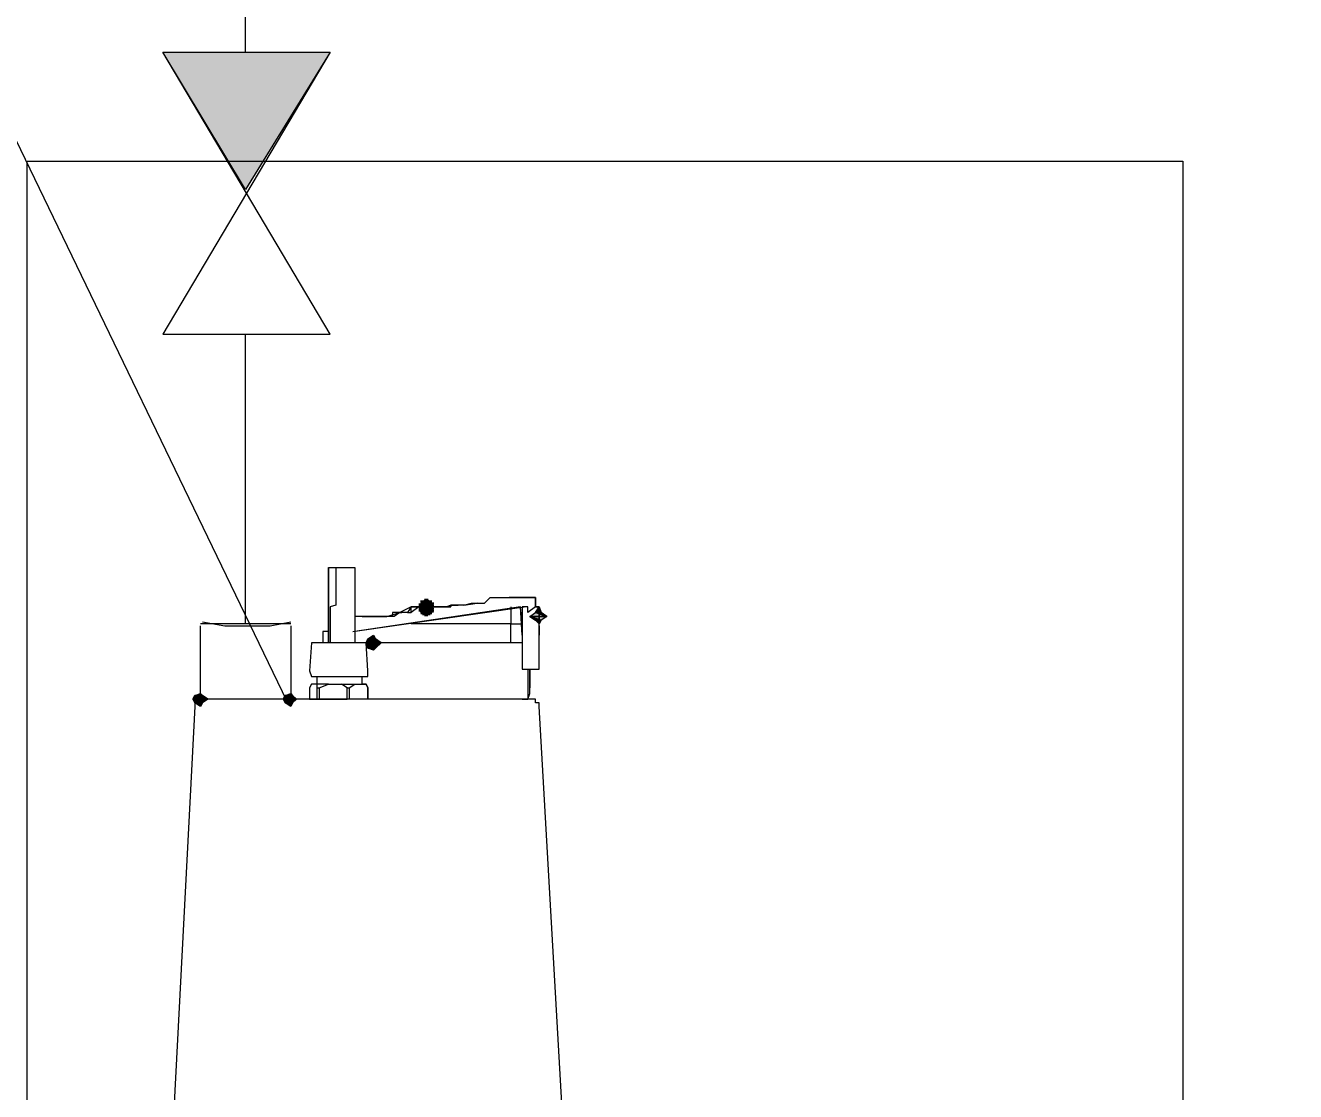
# Model space of a CAD drawing. Header units: millimetres. Extents: x -10178924 to 11692288, y -947381 to 58396.
# Drawn here: x -120985 to -120052, y 28456 to 29240 of the extents above; entities that cross this region are included whole.
import ezdxf
from ezdxf import colors
from ezdxf.entities.mleader import LeaderData, LeaderLine
from ezdxf.math import Vec2, Vec3

# ---------------------------------------------------------------- set-up
doc = ezdxf.new("R2010")
doc.units = ezdxf.units.MM
doc.layers.add('_надписи канализация', color=7, linetype='Continuous')
doc.layers.add('PDF _0', color=7, linetype='Continuous', lineweight=9)
doc.styles.add('ISOCPEUR', font='isocpeui.ttf', dxfattribs={"width": 0.9})

# ---------------------------------------------------------------- blocks, each defined once
blk = doc.blocks.new('_None')

msp = doc.modelspace()

# ---------------------------------------------------------------- linework, layer by layer
at = {"layer": 'PDF _0', "lineweight": 0}
for points in [[(-120823.34, 29219.99), (-120823.34, 29273.92)], [(-120823.34, 28799.54), (-120823.34, 29012.53)], [(-120762.49, 28841.03), (-120762.49, 28832.73), (-120762.49, 28827.2), (-120762.49, 28821.67), (-120762.49, 28813.37), (-120762.49, 28811.98), (-120762.49, 28805.07), (-120762.49, 28799.54), (-120762.49, 28791.24), (-120762.49, 28785.71), (-120762.49, 28841.03), (-120743.12, 28841.03), (-120743.12, 28785.71)], [(-120756.95, 28841.03), (-120756.95, 28835.5), (-120756.95, 28828.58), (-120756.95, 28825.81), (-120756.95, 28818.9), (-120756.95, 28813.37), (-120761.1, 28811.98), (-120761.1, 28805.07), (-120761.1, 28799.54), (-120761.1, 28791.24), (-120761.1, 28785.71)], [(-120744.51, 28794), (-120618.65, 28811.98)], [(-120628.33, 28785.71), (-120628.33, 28788.47), (-120628.33, 28791.24), (-120628.33, 28794), (-120628.33, 28798.15), (-120628.33, 28799.54), (-120624.18, 28799.54), (-120621.42, 28799.54), (-120620.03, 28799.54), (-120621.42, 28811.98), (-120743.12, 28794)], [(-120690.57, 28811.98), (-120694.72, 28811.98), (-120696.1, 28811.98), (-120701.63, 28807.83), (-120701.63, 28811.98), (-120694.72, 28811.98), (-120696.1, 28811.98), (-120701.63, 28811.98), (-120704.4, 28807.83), (-120701.63, 28807.83), (-120701.63, 28811.98), (-120709.93, 28807.83), (-120714.08, 28805.07), (-120715.46, 28805.07), (-120719.61, 28805.07), (-120722.38, 28805.07), (-120723.76, 28805.07), (-120727.91, 28805.07), (-120723.76, 28805.07)], [(-120628.33, 28811.98), (-120628.33, 28799.54), (-120629.71, 28799.54), (-120633.86, 28799.54), (-120635.25, 28799.54), (-120639.39, 28799.54), (-120642.16, 28799.54), (-120643.54, 28799.54), (-120647.69, 28799.54), (-120649.08, 28799.54), (-120653.23, 28799.54), (-120654.61, 28799.54), (-120657.37, 28799.54), (-120661.52, 28799.54), (-120662.91, 28799.54), (-120667.06, 28799.54), (-120668.44, 28799.54), (-120672.59, 28799.54), (-120675.35, 28799.54), (-120676.74, 28799.54), (-120680.89, 28799.54), (-120682.27, 28799.54), (-120689.18, 28799.54), (-120690.57, 28799.54), (-120694.72, 28799.54), (-120696.1, 28799.54), (-120701.63, 28799.54)], [(-120685.04, 28813.37), (-120696.1, 28813.37), (-120685.04, 28813.37)], [(-120685.04, 28811.98), (-120696.1, 28811.98), (-120685.04, 28811.98)], [(-120685.04, 28811.98), (-120696.1, 28811.98), (-120685.04, 28811.98)], [(-120685.04, 28810.6), (-120696.1, 28810.6), (-120685.04, 28810.6)], [(-120686.42, 28816.13), (-120694.72, 28816.13), (-120686.42, 28816.13)], [(-120685.04, 28814.75), (-120694.72, 28814.75), (-120685.04, 28814.75)], [(-120687.8, 28816.13), (-120693.33, 28816.13), (-120687.8, 28816.13)], [(-120686.42, 28816.13), (-120693.33, 28816.13), (-120686.42, 28816.13)], [(-120689.18, 28817.52), (-120691.95, 28817.52), (-120689.18, 28817.52)], [(-120689.18, 28817.52), (-120691.95, 28817.52), (-120689.18, 28817.52)], [(-120690.57, 28811.98), (-120686.42, 28811.98), (-120690.57, 28811.98)], [(-120668.44, 28813.37), (-120672.59, 28813.37), (-120675.35, 28811.98), (-120676.74, 28811.98), (-120675.35, 28811.98), (-120672.59, 28811.98), (-120672.59, 28813.37), (-120668.44, 28813.37), (-120667.06, 28813.37), (-120668.44, 28813.37), (-120676.74, 28811.98), (-120680.89, 28811.98), (-120682.27, 28811.98)], [(-120662.91, 28813.37), (-120667.06, 28813.37)], [(-120653.23, 28814.75), (-120647.69, 28814.75), (-120643.54, 28818.9), (-120635.25, 28818.9), (-120629.71, 28818.9)], [(-120621.42, 28818.9), (-120620.03, 28818.9), (-120621.42, 28818.9), (-120620.03, 28818.9)], [(-120620.03, 28791.24), (-120621.42, 28811.98)], [(-120615.88, 28818.9), (-120620.03, 28818.9), (-120615.88, 28818.9)], [(-120607.58, 28798.15), (-120607.58, 28799.54), (-120607.58, 28802.3), (-120607.58, 28805.07), (-120607.58, 28802.3), (-120607.58, 28811.98), (-120610.35, 28811.98), (-120615.88, 28807.83), (-120615.88, 28811.98), (-120620.03, 28811.98), (-120620.03, 28791.24), (-120620.03, 28766.34), (-120610.35, 28766.34), (-120607.58, 28766.34), (-120607.58, 28771.88), (-120607.58, 28778.79), (-120607.58, 28785.71), (-120607.58, 28791.24), (-120607.58, 28794), (-120607.58, 28798.15), (-120607.58, 28791.24)], [(-120855.15, 28800.92), (-120838.56, 28798.15), (-120821.96, 28798.15), (-120805.36, 28798.15), (-120790.15, 28800.92)], [(-120734.83, 28805.07), (-120737.59, 28805.07), (-120743.12, 28805.07)], [(-120737.59, 28805.07), (-120727.91, 28805.07), (-120729.29, 28805.07), (-120727.91, 28805.07), (-120719.61, 28805.07), (-120722.38, 28805.07)], [(-120719.61, 28805.07), (-120709.93, 28807.83), (-120714.08, 28807.83), (-120715.46, 28807.83), (-120715.46, 28805.07)], [(-120704.4, 28807.83), (-120708.55, 28807.83), (-120709.93, 28807.83), (-120708.55, 28807.83)], [(-120685.04, 28809.22), (-120696.1, 28809.22), (-120685.04, 28809.22)], [(-120685.04, 28809.22), (-120696.1, 28809.22), (-120685.04, 28809.22)], [(-120686.42, 28807.83), (-120694.72, 28807.83), (-120686.42, 28807.83)], [(-120687.8, 28806.45), (-120693.33, 28806.45), (-120687.8, 28806.45)], [(-120620.03, 28798.15), (-120620.03, 28799.54), (-120620.03, 28802.3)], [(-120790.15, 28799.54), (-120856.53, 28799.54)], [(-120790.15, 28798.15), (-120790.15, 28744.21), (-120856.53, 28744.21), (-120856.53, 28798.15)], [(-120762.49, 28794), (-120766.64, 28794), (-120766.64, 28791.24), (-120766.64, 28785.71)], [(-120620.03, 28785.71), (-120621.42, 28785.71), (-120624.18, 28785.71), (-120628.33, 28785.71), (-120629.71, 28785.71), (-120633.86, 28785.71), (-120635.25, 28785.71), (-120639.39, 28785.71), (-120642.16, 28785.71), (-120643.54, 28785.71), (-120647.69, 28785.71), (-120649.08, 28785.71), (-120653.23, 28785.71), (-120654.61, 28785.71), (-120657.37, 28785.71), (-120661.52, 28785.71), (-120662.91, 28785.71), (-120667.06, 28785.71), (-120668.44, 28785.71), (-120672.59, 28785.71), (-120675.35, 28785.71), (-120676.74, 28785.71), (-120680.89, 28785.71), (-120682.27, 28785.71), (-120689.18, 28785.71), (-120690.57, 28785.71), (-120694.72, 28785.71), (-120696.1, 28785.71), (-120701.63, 28785.71), (-120704.4, 28785.71), (-120708.55, 28785.71), (-120709.93, 28785.71), (-120715.46, 28785.71), (-120719.61, 28785.71), (-120722.38, 28785.71), (-120723.76, 28785.71), (-120729.29, 28785.71), (-120733.44, 28785.71), (-120734.83, 28785.71)], [(-120723.76, 28785.71), (-120727.91, 28785.71)], [(-120647.69, 28785.71), (-120649.08, 28785.71), (-120653.23, 28785.71)], [(-120615.88, 28766.34), (-120615.88, 28748.36), (-120615.88, 28744.21), (-120620.03, 28744.21), (-120629.71, 28744.21)], [(-120620.03, 28744.21), (-120615.88, 28744.21), (-120614.5, 28748.36), (-120614.5, 28766.34), (-120614.5, 28752.51)], [(-120762.49, 28744.21), (-120769.4, 28744.21), (-120770.79, 28744.21), (-120770.79, 28752.51), (-120769.4, 28752.51), (-120762.49, 28755.28), (-120774.93, 28755.28), (-120776.32, 28752.51), (-120776.32, 28744.21), (-120774.93, 28744.21), (-120748.66, 28744.21), (-120748.66, 28752.51), (-120747.27, 28752.51), (-120743.12, 28755.28)], [(-120770.79, 28752.51), (-120770.79, 28755.28), (-120770.79, 28760.81)], [(-120762.49, 28755.28), (-120734.83, 28755.28), (-120733.44, 28752.51), (-120733.44, 28744.21), (-120733.44, 28752.51), (-120734.83, 28755.28), (-120737.59, 28755.28), (-120737.59, 28760.81)], [(-120748.66, 28752.51), (-120752.81, 28755.28)], [(-120769.4, 28752.51), (-120769.4, 28744.21)], [(-120747.27, 28752.51), (-120747.27, 28744.21)], [(-120590.99, 28446.86), (-120607.58, 28738.68), (-120607.58, 28741.45), (-120610.35, 28741.45), (-120610.35, 28744.21), (-120856.53, 28744.21), (-120856.53, 28741.45), (-120860.68, 28741.45), (-120860.68, 28738.68), (-120875.9, 28446.86)], [(-120733.44, 28744.21), (-120734.83, 28744.21), (-120756.95, 28744.21)], [(-120743.12, 28744.21), (-120747.27, 28744.21), (-120748.66, 28744.21), (-120752.81, 28744.21)]]:
    msp.add_lwpolyline(points, dxfattribs=at)
for points in [[(-120884.2, 29219.99), (-120761.1, 29219.99), (-120823.34, 29119.02)], [(-120761.1, 29012.53), (-120884.2, 29219.99), (-120761.1, 29219.99), (-120884.2, 29012.53)], [(-120983.78, 29139.77), (-120134.58, 29139.77), (-120134.58, 28356.96), (-120983.78, 28356.96)], [(-120686.42, 28811.98), (-120676.74, 28811.98), (-120680.89, 28811.98), (-120682.27, 28811.98)], [(-120662.91, 28813.37), (-120653.23, 28814.75), (-120662.91, 28813.37), (-120657.37, 28814.75), (-120654.61, 28814.75), (-120653.23, 28814.75)], [(-120628.33, 28818.9), (-120629.71, 28818.9), (-120628.33, 28818.9), (-120624.18, 28818.9), (-120621.42, 28818.9), (-120624.18, 28818.9)], [(-120610.35, 28814.75), (-120610.35, 28818.9), (-120614.5, 28818.9), (-120615.88, 28818.9), (-120614.5, 28818.9), (-120610.35, 28818.9), (-120610.35, 28814.75), (-120610.35, 28813.37), (-120610.35, 28811.98), (-120607.58, 28811.98), (-120610.35, 28811.98), (-120610.35, 28813.37)], [(-120607.58, 28811.98), (-120606.2, 28807.83), (-120610.35, 28807.83)], [(-120607.58, 28807.83), (-120607.58, 28811.98), (-120607.58, 28807.83), (-120607.58, 28805.07)], [(-120734.83, 28805.07), (-120733.44, 28805.07), (-120729.29, 28805.07), (-120733.44, 28805.07)], [(-120610.35, 28807.83), (-120602.05, 28805.07), (-120614.5, 28805.07)], [(-120614.5, 28805.07), (-120610.35, 28802.3), (-120606.2, 28802.3)], [(-120614.5, 28805.07), (-120602.05, 28805.07), (-120606.2, 28802.3)], [(-120606.2, 28807.83), (-120610.35, 28807.83), (-120602.05, 28805.07)], [(-120610.35, 28802.3), (-120606.2, 28802.3), (-120607.58, 28799.54)], [(-120733.44, 28760.81), (-120733.44, 28764.96), (-120734.83, 28785.71), (-120737.59, 28785.71), (-120770.79, 28785.71), (-120774.93, 28785.71), (-120776.32, 28764.96), (-120774.93, 28760.81), (-120762.49, 28760.81)], [(-120733.44, 28788.47), (-120723.76, 28785.71), (-120734.83, 28785.71)], [(-120734.83, 28785.71), (-120733.44, 28781.56), (-120727.91, 28781.56)], [(-120734.83, 28785.71), (-120723.76, 28785.71), (-120727.91, 28781.56)], [(-120729.29, 28791.24), (-120727.91, 28788.47), (-120733.44, 28788.47)], [(-120727.91, 28788.47), (-120733.44, 28788.47), (-120723.76, 28785.71)], [(-120733.44, 28781.56), (-120727.91, 28781.56), (-120729.29, 28780.17)], [(-120860.68, 28746.98), (-120851, 28744.21), (-120862.07, 28744.21)], [(-120856.53, 28748.36), (-120855.15, 28746.98), (-120860.68, 28746.98)], [(-120855.15, 28746.98), (-120860.68, 28746.98), (-120851, 28744.21)], [(-120794.3, 28746.98), (-120786, 28744.21), (-120795.68, 28744.21)], [(-120790.15, 28748.36), (-120788.77, 28746.98), (-120794.3, 28746.98)], [(-120788.77, 28746.98), (-120794.3, 28746.98), (-120786, 28744.21)], [(-120862.07, 28744.21), (-120860.68, 28741.45), (-120855.15, 28741.45)], [(-120862.07, 28744.21), (-120851, 28744.21), (-120855.15, 28741.45)], [(-120860.68, 28741.45), (-120855.15, 28741.45), (-120856.53, 28738.68)], [(-120795.68, 28744.21), (-120794.3, 28741.45), (-120788.77, 28741.45)], [(-120795.68, 28744.21), (-120786, 28744.21), (-120788.77, 28741.45)], [(-120794.3, 28741.45), (-120788.77, 28741.45), (-120790.15, 28738.68)]]:
    msp.add_lwpolyline(points, close=True, dxfattribs=at)
at = {"layer": 'PDF _0', "transparency": 33554559}
for points in [[(-120884.2, 29219.99), (-120761.1, 29219.99), (-120823.34, 29119.02)], [(-120694.72, 28814.75), (-120685.04, 28814.75), (-120696.1, 28814.75)], [(-120685.04, 28814.75), (-120696.1, 28814.75), (-120685.04, 28813.37)], [(-120696.1, 28814.75), (-120685.04, 28813.37), (-120696.1, 28813.37)], [(-120696.1, 28813.37), (-120685.04, 28813.37), (-120685.04, 28813.37)], [(-120685.04, 28813.37), (-120696.1, 28813.37), (-120685.04, 28811.98)], [(-120696.1, 28813.37), (-120685.04, 28811.98), (-120696.1, 28811.98)], [(-120696.1, 28811.98), (-120685.04, 28811.98), (-120685.04, 28811.98)], [(-120685.04, 28811.98), (-120685.04, 28811.98), (-120696.1, 28811.98)], [(-120685.04, 28811.98), (-120696.1, 28811.98), (-120685.04, 28810.6)], [(-120696.1, 28811.98), (-120685.04, 28810.6), (-120696.1, 28810.6)], [(-120696.1, 28810.6), (-120685.04, 28810.6), (-120685.04, 28810.6)], [(-120685.04, 28810.6), (-120696.1, 28810.6), (-120685.04, 28809.22)], [(-120696.1, 28810.6), (-120685.04, 28809.22), (-120696.1, 28809.22)], [(-120693.33, 28816.13), (-120686.42, 28816.13), (-120694.72, 28816.13)], [(-120694.72, 28816.13), (-120686.42, 28816.13), (-120686.42, 28816.13)], [(-120686.42, 28816.13), (-120694.72, 28816.13), (-120686.42, 28814.75)], [(-120694.72, 28816.13), (-120686.42, 28814.75), (-120694.72, 28814.75)], [(-120685.04, 28814.75), (-120685.04, 28814.75), (-120694.72, 28814.75)], [(-120685.04, 28814.75), (-120694.72, 28814.75), (-120686.42, 28814.75)], [(-120691.95, 28817.52), (-120687.8, 28816.13), (-120693.33, 28816.13)], [(-120693.33, 28816.13), (-120687.8, 28816.13), (-120687.8, 28816.13)], [(-120686.42, 28816.13), (-120686.42, 28816.13), (-120693.33, 28816.13)], [(-120686.42, 28816.13), (-120693.33, 28816.13), (-120687.8, 28816.13)], [(-120690.57, 28817.52), (-120689.18, 28817.52), (-120691.95, 28817.52)], [(-120691.95, 28817.52), (-120689.18, 28817.52), (-120689.18, 28817.52)], [(-120689.18, 28817.52), (-120689.18, 28817.52), (-120691.95, 28817.52)], [(-120689.18, 28817.52), (-120691.95, 28817.52), (-120687.8, 28816.13)], [(-120607.58, 28811.98), (-120606.2, 28807.83), (-120610.35, 28807.83)], [(-120696.1, 28809.22), (-120685.04, 28809.22), (-120685.04, 28809.22)], [(-120685.04, 28809.22), (-120685.04, 28809.22), (-120696.1, 28809.22)], [(-120685.04, 28809.22), (-120696.1, 28809.22), (-120685.04, 28807.83)], [(-120696.1, 28809.22), (-120685.04, 28807.83), (-120694.72, 28807.83)], [(-120694.72, 28807.83), (-120686.42, 28807.83), (-120686.42, 28807.83)], [(-120686.42, 28807.83), (-120686.42, 28807.83), (-120694.72, 28807.83)], [(-120686.42, 28807.83), (-120694.72, 28807.83), (-120685.04, 28807.83)], [(-120686.42, 28807.83), (-120694.72, 28807.83), (-120686.42, 28806.45)], [(-120694.72, 28807.83), (-120686.42, 28806.45), (-120694.72, 28806.45)], [(-120686.42, 28806.45), (-120694.72, 28806.45), (-120693.33, 28806.45)], [(-120694.72, 28806.45), (-120686.42, 28806.45), (-120686.42, 28806.45)], [(-120693.33, 28806.45), (-120687.8, 28806.45), (-120687.8, 28806.45)], [(-120687.8, 28806.45), (-120687.8, 28806.45), (-120693.33, 28806.45)], [(-120687.8, 28806.45), (-120693.33, 28806.45), (-120686.42, 28806.45)], [(-120687.8, 28806.45), (-120693.33, 28806.45), (-120689.18, 28806.45)], [(-120693.33, 28806.45), (-120689.18, 28806.45), (-120691.95, 28806.45)], [(-120689.18, 28806.45), (-120691.95, 28806.45), (-120689.18, 28805.07)], [(-120691.95, 28806.45), (-120689.18, 28805.07), (-120691.95, 28805.07)], [(-120689.18, 28805.07), (-120691.95, 28805.07), (-120690.57, 28805.07)], [(-120691.95, 28805.07), (-120689.18, 28805.07), (-120689.18, 28805.07)], [(-120689.18, 28805.07), (-120689.18, 28805.07), (-120691.95, 28805.07)], [(-120610.35, 28807.83), (-120602.05, 28805.07), (-120614.5, 28805.07)], [(-120614.5, 28805.07), (-120606.2, 28802.3), (-120610.35, 28802.3)], [(-120614.5, 28805.07), (-120602.05, 28805.07), (-120606.2, 28802.3)], [(-120606.2, 28807.83), (-120610.35, 28807.83), (-120602.05, 28805.07)], [(-120606.2, 28802.3), (-120610.35, 28802.3), (-120607.58, 28799.54)], [(-120733.44, 28788.47), (-120723.76, 28785.71), (-120734.83, 28785.71)], [(-120734.83, 28785.71), (-120727.91, 28781.56), (-120733.44, 28781.56)], [(-120734.83, 28785.71), (-120723.76, 28785.71), (-120727.91, 28781.56)], [(-120729.29, 28791.24), (-120727.91, 28788.47), (-120733.44, 28788.47)], [(-120727.91, 28788.47), (-120733.44, 28788.47), (-120723.76, 28785.71)], [(-120727.91, 28781.56), (-120733.44, 28781.56), (-120729.29, 28780.17)], [(-120860.68, 28746.98), (-120851, 28744.21), (-120862.07, 28744.21)], [(-120856.53, 28748.36), (-120855.15, 28746.98), (-120860.68, 28746.98)], [(-120855.15, 28746.98), (-120860.68, 28746.98), (-120851, 28744.21)], [(-120794.3, 28746.98), (-120786, 28744.21), (-120795.68, 28744.21)], [(-120790.15, 28748.36), (-120788.77, 28746.98), (-120794.3, 28746.98)], [(-120788.77, 28746.98), (-120794.3, 28746.98), (-120786, 28744.21)], [(-120862.07, 28744.21), (-120855.15, 28741.45), (-120860.68, 28741.45)], [(-120862.07, 28744.21), (-120851, 28744.21), (-120855.15, 28741.45)], [(-120855.15, 28741.45), (-120860.68, 28741.45), (-120856.53, 28738.68)], [(-120795.68, 28744.21), (-120788.77, 28741.45), (-120794.3, 28741.45)], [(-120795.68, 28744.21), (-120786, 28744.21), (-120788.77, 28741.45)], [(-120788.77, 28741.45), (-120794.3, 28741.45), (-120790.15, 28738.68)]]:
    msp.add_solid(points, dxfattribs=at)

# ---------------------------------------------------------------- leaders
at = {"layer": '_надписи канализация', "lineweight": -2}
ml = msp.add_multileader_mtext('Standard', dxfattribs=at)
ml.set_content('\\A1;Приямок{\\Fisocp3|c204; }800{\\fArial|b0|i0|c204|p34;х}800х800(h)\\P{\\fArial|b0|i0|c204|p34;с\\Fisocp3|c204; }насосом дренажным {\\A0;\\H0.91667x;ГНОМ 10-10Г\\A1;\\H1.09091x; \\PN=1,1 кВт \\P (1 раб)\\Fisocp3|c204; \\fISOCPEUR|b0|i0|c204|p34;(закрыть рифленым железом)}', color=256, style='ISOCPEUR')
ml.set_leader_properties(lineweight=13)
ml.set_arrow_properties(name='NONE')
ml.build(insert=Vec2(0, 0))
ml.multileader.update_dxf_attribs({"text_left_attachment_type": 6, "text_right_attachment_type": 6, "dogleg_length": 100, "arrow_head_size": 300, "scale": 100})
ctx = ml.context
ctx.base_point, ctx.scale, ctx.char_height, ctx.arrow_head_size, ctx.landing_gap_size, ctx.plane_origin = Vec3(-127561.8, 31466.13), 100, 250, 300, 0.09, Vec3(-127782.07, 30503.07)
ctx.left_attachment, ctx.right_attachment, ctx.text_align_type = 6, 6, 1
notes = []
notes.append((ctx, [(1, (1, 1, 0), (-122106.94, 31466.13), (-1, 0), 100, [(1, [(-120792.91, 28742.37)], 0, [])])]))
ctx.mtext.insert, ctx.mtext.width, ctx.mtext.alignment, ctx.mtext.flow_direction = Vec3(-125132.04, 31791.13), 5926.3258, 2, 5
ml = msp.add_multileader_mtext('Standard', dxfattribs=at)
ml.set_content('\\A1;Гаситель напора', color=256, style='ISOCPEUR')
ml.set_leader_properties(lineweight=13)
ml.set_arrow_properties(name='NONE')
ml.build(insert=Vec2(0, 0))
ml.multileader.update_dxf_attribs({"text_left_attachment_type": 6, "text_right_attachment_type": 6, "dogleg_length": 100, "arrow_head_size": 300, "scale": 100})
ctx = ml.context
ctx.base_point, ctx.scale, ctx.char_height, ctx.arrow_head_size, ctx.landing_gap_size, ctx.plane_origin = Vec3(-117155.67, 31041.87), 100, 250, 300, 0.09, Vec3(-120246.93, 30078.81)
ctx.left_attachment, ctx.right_attachment, ctx.text_align_type = 6, 6, 1
notes.append((ctx, [(1, (1, 1, 0), (-114571.8, 31041.87), (-1, 0), 100, [(1, [(-113257.77, 28457.45)], 0, [])])]))
ctx.mtext.insert, ctx.mtext.width, ctx.mtext.alignment, ctx.mtext.flow_direction = Vec3(-115996.89, 31366.87), 5926.3258, 2, 5
for ctx, leaders in notes:
    for number, flags, end, landing, length, lines in leaders:
        leader = LeaderData()
        leader.index, (leader.has_last_leader_line, leader.has_dogleg_vector, leader.attachment_direction) = number, flags
        leader.last_leader_point, leader.dogleg_vector, leader.dogleg_length = Vec3(end), Vec3(landing), length
        for number, points, colour, breaks in lines:
            line = LeaderLine()
            line.index, line.vertices, line.color, line.breaks = number, Vec3.list(points), colors.encode_raw_color(colour), breaks
            leader.lines.append(line)
        ctx.leaders.append(leader)

doc.saveas('drawing.dxf')
